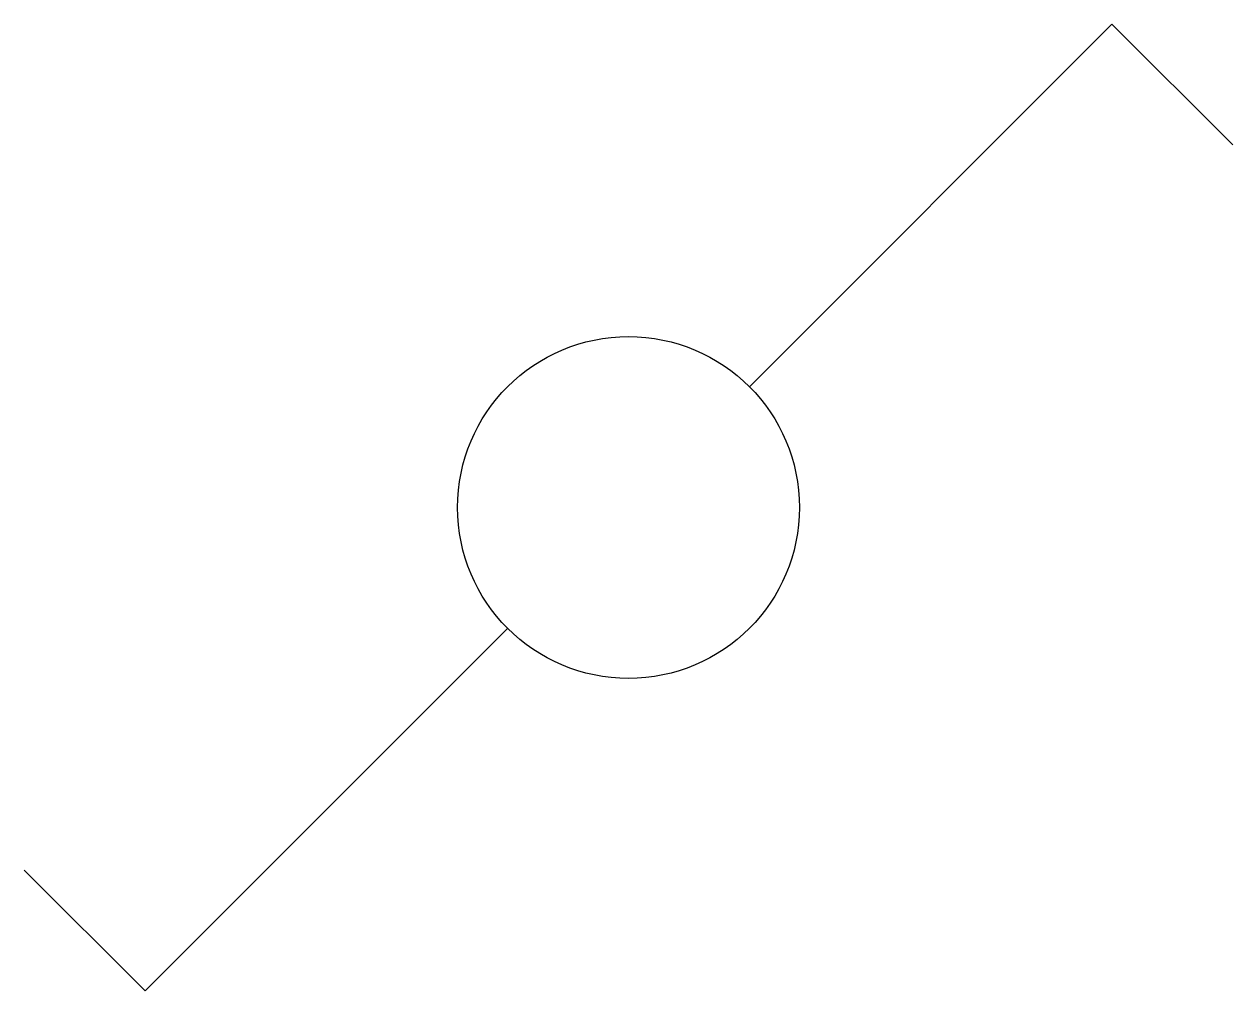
# Model space of a CAD drawing. Extents: x 42.3 to 77.7, y 315.9 to 344.1.
import ezdxf

# ---------------------------------------------------------------- set-up
doc = ezdxf.new("R2010")
doc.units = 0
doc.header["$LTSCALE"] = 20
doc.header["$MEASUREMENT"] = 0
doc.layers.get('0').update_dxf_attribs({"linetype": 'CONTINUOUS'})

msp = doc.modelspace()

# ---------------------------------------------------------------- linework, layer by layer
for p, q in [((63.53554, 333.53552), (74.14214, 344.14214)), ((74.14214, 344.14214), (77.67766, 340.60662)), ((56.46448, 326.46446), (45.857868, 315.85786)), ((45.857868, 315.85786), (42.32233, 319.39338))]:
    msp.add_line(p, q)
msp.add_circle((60, 330), 5)

doc.saveas('drawing.dxf')
